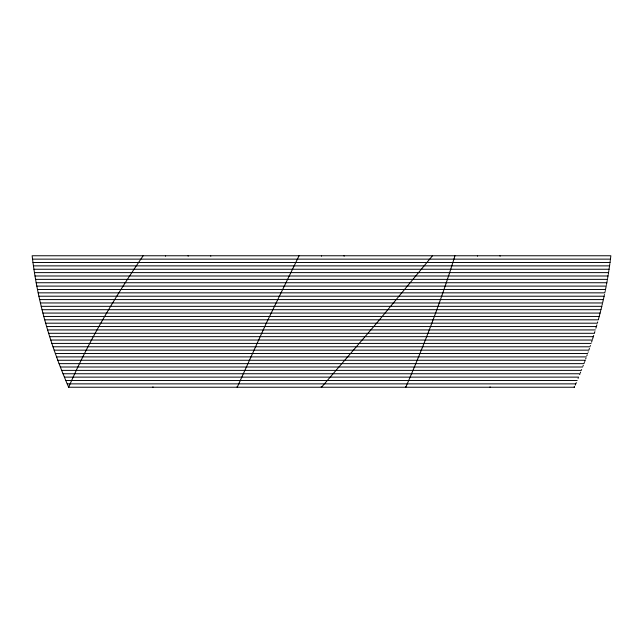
<?xml version="1.0" encoding="UTF-8"?>
<svg xmlns="http://www.w3.org/2000/svg" width="643" height="643" viewBox="0 0 643 643"><rect width="100%" height="100%" fill="white"/><g stroke="black" fill="none" stroke-linecap="round" stroke-linejoin="round"><path stroke-width="0.96" d="M152.946 387.239L152.946 386.813M610.392 259.555L610.85 255.761L32.15 255.761C37.35 301.157 50.508 345.395 68.664 387.239L574.336 387.239L574.52 386.813M610.287 260.399L609.958 262.923M609.845 263.767L609.492 266.298M609.371 267.142L609.001 269.666M608.873 270.51L608.278 274.304M607.571 278.515L608.133 275.148M607.346 279.785L607.418 279.359L35.582 279.359M607.201 280.621L606.582 283.997M165.516 256.187L165.597 255.761M606.341 285.259L606.421 284.841M605.352 290.314L606.18 286.103L36.82 286.103M605.095 291.584L605.184 291.158M604.918 292.42L604.83 292.846L38.17 292.846M604.388 294.952L604.476 294.534M604.203 295.796L602.595 302.957L40.405 302.957M602.395 303.801L602.097 305.063M600.851 310.119L601.888 305.907M600.642 310.963L598.416 319.394M598.295 319.812L44.705 319.812M597.717 321.918L597.355 323.188L45.645 323.188M596.873 324.868L595.892 328.243M594.879 331.611L594.494 332.881M454.947 255.761C441.267 300.538 424.38 344.286 405.781 387.239L405.596 386.813M594.365 333.299L48.635 333.299M593.714 335.405L592.508 339.199M591.544 342.148L592.235 340.043L50.765 340.043M591.126 343.41L51.874 343.41M590.282 345.942L590.419 345.516M589.414 348.466L588.835 350.154L54.165 350.154M588.096 352.26L588.241 351.842M587.646 353.529L55.354 353.529M586.89 355.635L587.196 354.791M586.432 356.897L56.568 356.897M585.66 359.003L585.974 358.159M585.194 360.265L57.806 360.265M584.72 361.535L585.042 360.691M584.407 362.379L583.924 363.641L59.076 363.641M582.96 366.164L583.281 365.328M581.65 369.54L581.32 370.384L61.68 370.384M580.308 372.908L580.645 372.064M579.632 374.596L579.97 373.752L63.03 373.752M578.081 378.389L578.258 377.963M577.205 380.495L65.795 380.495M575.967 383.445L576.321 382.601M575.782 383.863L67.218 383.863M575.244 385.133L575.606 384.289M68.664 387.239C88.742 340.919 114.655 297.355 143.148 255.761M299.051 255.761L266.306 323.188L237.219 387.239L237.042 386.813M432.498 255.761L376.637 323.188L321.5 387.239L321.138 386.813M32.552 259.137L610.448 259.137M32.986 262.505L610.014 262.505M33.444 265.872L609.556 265.872M33.934 269.248L609.066 269.248M34.457 272.616L608.543 272.616M35.003 275.992L607.997 275.992M36.185 282.735L606.815 282.735M37.479 289.471L605.521 289.471M38.885 296.214L604.115 296.214M39.633 299.59L603.367 299.59M41.208 306.333L601.792 306.333M42.044 309.701L600.956 309.701M42.904 313.069L600.096 313.069M43.788 316.444L599.212 316.444M46.609 326.556L596.391 326.556M47.614 329.931L595.386 329.931M49.688 336.667L593.312 336.667M53.007 346.786L589.993 346.786M60.362 367.008L582.638 367.008M64.396 377.128L578.604 377.128M210.502 255.761L210.84 256.187M499.852 255.761L500.141 256.187M343.949 255.761L344.158 256.187M574.159 386.813L574.336 387.239M188.053 255.761L188.182 256.187M477.403 255.761L477.484 256.187M490.054 386.813L490.054 387.239M321.5 255.761L321.5 256.187M321.5 386.813L321.5 387.239"/></g></svg>
